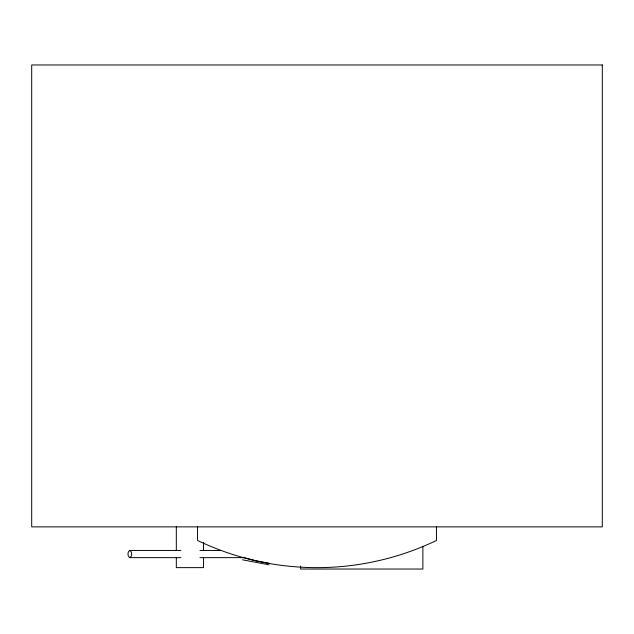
<?xml version="1.0" encoding="UTF-8"?>
<svg xmlns="http://www.w3.org/2000/svg" width="634" height="634" viewBox="0 0 634 634"><rect width="100%" height="100%" fill="white"/><g stroke="black" fill="none" stroke-linecap="round" stroke-linejoin="round"><path stroke-width="0.95" d="M180.864 550.463L129.819 550.463C127.339 551.54 127.339 556.565 129.819 557.643L180.864 557.643M129.819 557.643C132.3 556.565 132.3 551.54 129.819 550.463M199.948 550.463L220.505 550.463M199.948 557.643L243.02 557.643M269.268 563.309L255.748 560.757L242.973 557.349M242.513 559.806L268.982 564.799M436.454 526.878L436.454 540.469A276.17 276.17 0 0 1 197.546 540.469L197.546 526.878M422.87 546.373L422.87 569.031L300.595 569.031L300.595 566.083M203.482 542.403L203.482 550.169M203.482 557.936L203.482 567.636L176.315 567.636L176.315 557.936M176.315 526.878L176.315 550.169M602.3 64.969L31.7 64.969L31.7 526.878L602.3 526.878L602.3 64.969"/></g></svg>
